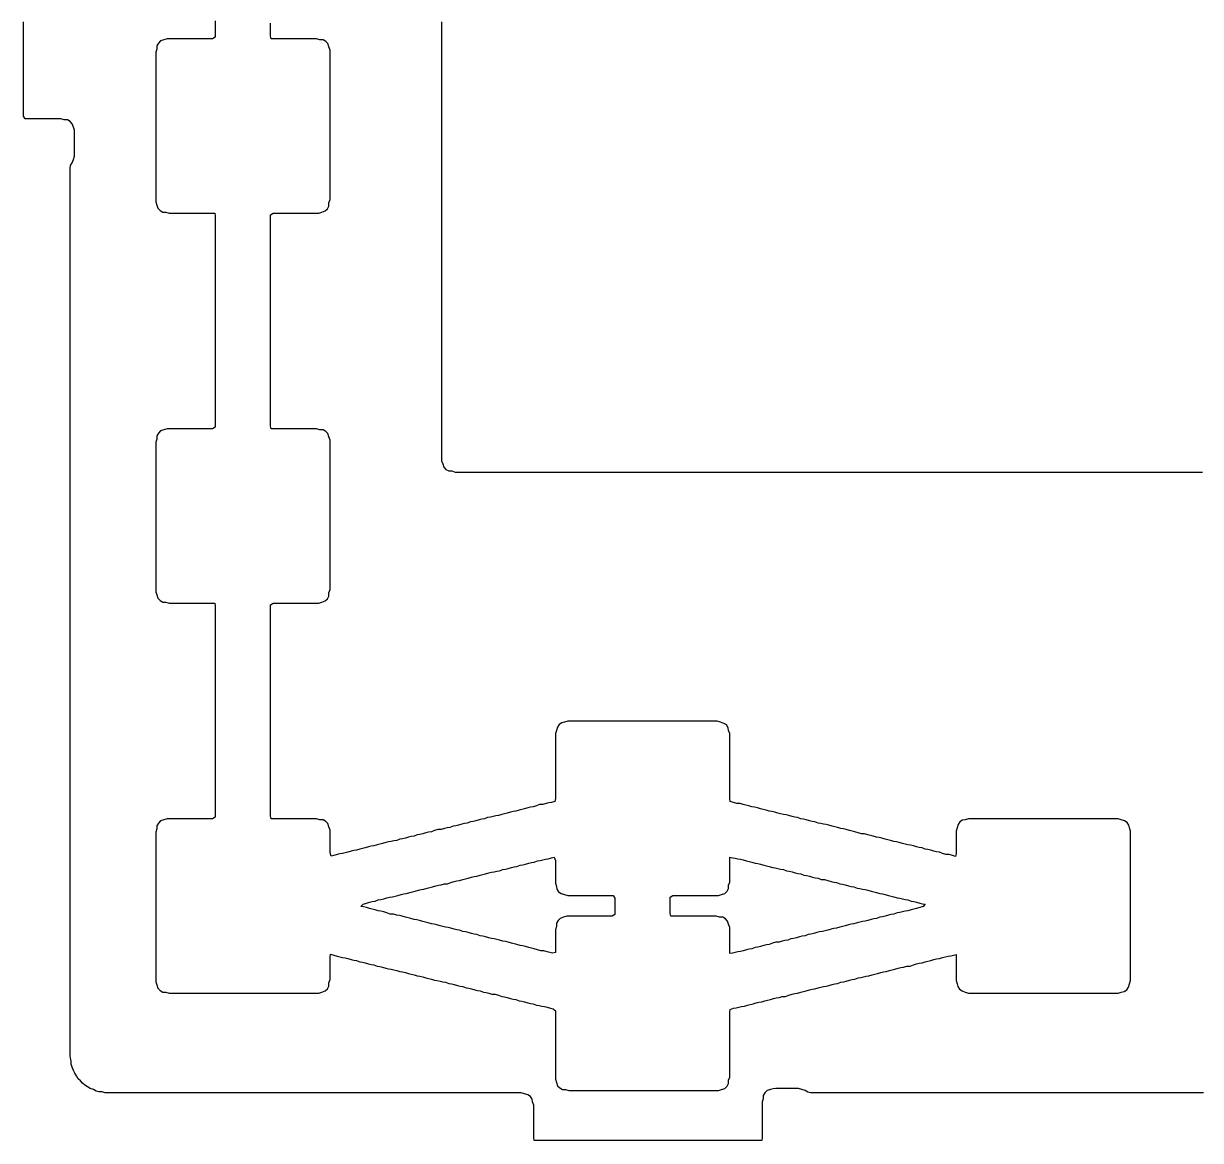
# Model space of a CAD drawing. Header units: metres. Extents: x 1 to 276, y -106 to -1.
# Drawn here: x 1.1 to 55.5, y -106.4 to -54.8 of the extents above; entities that cross this region are included whole.
import ezdxf

# ---------------------------------------------------------------- set-up
doc = ezdxf.new("R2010")
doc.units = ezdxf.units.M

msp = doc.modelspace()

# ---------------------------------------------------------------- linework, layer by layer
at = {"layer": 'PORON'}
for points in [[(55.6, -104.175), (55.45, -104.175), (55.3, -104.175), (55.15, -104.175), (55, -104.175), (54.85, -104.175), (54.7, -104.175), (54.55, -104.175), (54.4, -104.175), (54.25, -104.175), (54.1, -104.175), (53.95, -104.175), (53.8, -104.175), (53.65, -104.175), (53.5, -104.175), (53.35, -104.175), (53.2, -104.175), (53.05, -104.175), (52.9, -104.175), (52.75, -104.175), (52.6, -104.175), (52.45, -104.175), (52.3, -104.175), (52.15, -104.175), (52, -104.175), (51.85, -104.175), (51.7, -104.175), (51.55, -104.175), (51.4, -104.175), (51.25, -104.175), (51.1, -104.175), (50.95, -104.175), (50.8, -104.175), (50.65, -104.175), (50.5, -104.175), (50.35, -104.175), (50.2, -104.175), (50.05, -104.175), (49.9, -104.175), (49.75, -104.175), (49.6, -104.175), (49.45, -104.175), (49.3, -104.175), (49.15, -104.175), (49, -104.175), (48.85, -104.175), (48.7, -104.175), (48.55, -104.175), (48.4, -104.175), (48.25, -104.175), (48.1, -104.175), (47.95, -104.175), (47.8, -104.175), (47.65, -104.175), (47.5, -104.175), (47.35, -104.175), (47.2, -104.175), (47.05, -104.175), (46.9, -104.175), (46.75, -104.175), (46.6, -104.175), (46.45, -104.175), (46.3, -104.175), (46.15, -104.175), (46, -104.175), (45.85, -104.175), (45.7, -104.175), (45.55, -104.175), (45.4, -104.175), (45.25, -104.175), (45.1, -104.175), (44.95, -104.175), (44.8, -104.175), (44.65, -104.175), (44.5, -104.175), (44.35, -104.175), (44.2, -104.175), (44.05, -104.175), (43.9, -104.175), (43.75, -104.175), (43.6, -104.175), (43.45, -104.175), (43.3, -104.175), (43.15, -104.175), (43, -104.175), (42.85, -104.175), (42.7, -104.175), (42.55, -104.175), (42.4, -104.175), (42.25, -104.175), (42.1, -104.175), (41.95, -104.175), (41.8, -104.175), (41.65, -104.175), (41.5, -104.175), (41.35, -104.175), (41.2, -104.175), (41.05, -104.175), (40.9, -104.175), (40.75, -104.175), (40.6, -104.175), (40.45, -104.175), (40.3, -104.175), (40.15, -104.175), (40, -104.175), (39.85, -104.175), (39.7, -104.175), (39.55, -104.175), (39.4, -104.175), (39.25, -104.175), (39.1, -104.175), (38.95, -104.175), (38.8, -104.175), (38.65, -104.175), (38.5, -104.175), (38.35, -104.175), (38.2, -104.175), (38.05, -104.175), (37.9, -104.175), (37.75, -104.175), (37.6, -104.175), (37.45, -104.175), (37.325, -104.15), (37.2, -104.075), (37.05, -104.025), (36.9, -103.975), (36.75, -103.975), (36.6, -103.975), (36.45, -103.975), (36.3, -103.975), (36.15, -103.975), (36, -103.975), (35.85, -103.975), (35.725, -104), (35.6, -104.025), (35.45, -104.075), (35.35, -104.175), (35.275, -104.3), (35.275, -104.45), (35.225, -104.6), (35.225, -104.75), (35.225, -104.9), (35.225, -105.05), (35.225, -105.2), (35.225, -105.35), (35.225, -105.5), (35.225, -105.65), (35.225, -105.8), (35.225, -105.95), (35.225, -106.1), (35.225, -106.25), (35.2, -106.375), (35.05, -106.375), (34.9, -106.375), (34.75, -106.375), (34.6, -106.375), (34.45, -106.375), (34.3, -106.375), (34.15, -106.375), (34, -106.375), (33.85, -106.375), (33.7, -106.375), (33.55, -106.375), (33.4, -106.375), (33.25, -106.375), (33.1, -106.375), (32.95, -106.375), (32.8, -106.375), (32.65, -106.375), (32.5, -106.375), (32.35, -106.375), (32.2, -106.375), (32.05, -106.375), (31.9, -106.375), (31.75, -106.375), (31.6, -106.375), (31.45, -106.375), (31.3, -106.375), (31.15, -106.375), (31, -106.375), (30.85, -106.375), (30.7, -106.375), (30.55, -106.375), (30.4, -106.375), (30.25, -106.375), (30.1, -106.375), (29.95, -106.375), (29.8, -106.375), (29.65, -106.375), (29.5, -106.375), (29.35, -106.375), (29.2, -106.375), (29.05, -106.375), (28.9, -106.375), (28.75, -106.375), (28.6, -106.375), (28.45, -106.375), (28.3, -106.375), (28.15, -106.375), (28, -106.375), (27.85, -106.375), (27.7, -106.375), (27.55, -106.375), (27.4, -106.375), (27.25, -106.375), (27.1, -106.375), (26.95, -106.375), (26.8, -106.375), (26.65, -106.375), (26.5, -106.375), (26.35, -106.375), (26.2, -106.375), (26.05, -106.375), (25.9, -106.375), (25.75, -106.375), (25.6, -106.375), (25.45, -106.375), (25.3, -106.375), (25.15, -106.375), (25, -106.375), (24.85, -106.375), (24.7, -106.375), (24.675, -106.25), (24.675, -106.1), (24.675, -105.95), (24.675, -105.8), (24.675, -105.65), (24.675, -105.5), (24.675, -105.35), (24.675, -105.2), (24.675, -105.05), (24.675, -104.9), (24.675, -104.75), (24.625, -104.6), (24.6, -104.475), (24.525, -104.35), (24.4, -104.275), (24.25, -104.225), (24.1, -104.175), (23.95, -104.175), (23.8, -104.175), (23.65, -104.175), (23.5, -104.175), (23.35, -104.175), (23.2, -104.175), (23.05, -104.175), (22.9, -104.175), (22.75, -104.175), (22.6, -104.175), (22.45, -104.175), (22.3, -104.175), (22.15, -104.175), (22, -104.175), (21.85, -104.175), (21.7, -104.175), (21.55, -104.175), (21.4, -104.175), (21.25, -104.175), (21.1, -104.175), (20.95, -104.175), (20.8, -104.175), (20.65, -104.175), (20.5, -104.175), (20.35, -104.175), (20.2, -104.175), (20.05, -104.175), (19.9, -104.175), (19.75, -104.175), (19.6, -104.175), (19.45, -104.175), (19.3, -104.175), (19.15, -104.175), (19, -104.175), (18.85, -104.175), (18.7, -104.175), (18.55, -104.175), (18.4, -104.175), (18.25, -104.175), (18.1, -104.175), (17.95, -104.175), (17.8, -104.175), (17.65, -104.175), (17.5, -104.175), (17.35, -104.175), (17.2, -104.175), (17.05, -104.175), (16.9, -104.175), (16.75, -104.175), (16.6, -104.175), (16.45, -104.175), (16.3, -104.175), (16.15, -104.175), (16, -104.175), (15.85, -104.175), (15.7, -104.175), (15.55, -104.175), (15.4, -104.175), (15.25, -104.175), (15.1, -104.175), (14.95, -104.175), (14.8, -104.175), (14.65, -104.175), (14.5, -104.175), (14.35, -104.175), (14.2, -104.175), (14.05, -104.175), (13.9, -104.175), (13.75, -104.175), (13.6, -104.175), (13.45, -104.175), (13.3, -104.175), (13.15, -104.175), (13, -104.175), (12.85, -104.175), (12.7, -104.175), (12.55, -104.175), (12.4, -104.175), (12.25, -104.175), (12.1, -104.175), (11.95, -104.175), (11.8, -104.175), (11.65, -104.175), (11.5, -104.175), (11.35, -104.175), (11.2, -104.175), (11.05, -104.175), (10.9, -104.175), (10.75, -104.175), (10.6, -104.175), (10.45, -104.175), (10.3, -104.175), (10.15, -104.175), (10, -104.175), (9.85, -104.175), (9.7, -104.175), (9.55, -104.175), (9.4, -104.175), (9.25, -104.175), (9.1, -104.175), (8.95, -104.175), (8.8, -104.175), (8.65, -104.175), (8.5, -104.175), (8.35, -104.175), (8.2, -104.175), (8.05, -104.175), (7.9, -104.175), (7.75, -104.175), (7.6, -104.175), (7.45, -104.175), (7.3, -104.175), (7.15, -104.175), (7, -104.175), (6.85, -104.175), (6.7, -104.175), (6.55, -104.175), (6.4, -104.175), (6.25, -104.175), (6.1, -104.175), (5.95, -104.175), (5.8, -104.175), (5.65, -104.175), (5.5, -104.175), (5.35, -104.175), (5.2, -104.175), (5.05, -104.175), (4.9, -104.175), (4.75, -104.125), (4.6, -104.125), (4.475, -104.1), (4.35, -104.025), (4.2, -103.975), (4.075, -103.9), (3.95, -103.825), (3.85, -103.725), (3.75, -103.625), (3.65, -103.525), (3.575, -103.4), (3.5, -103.275), (3.425, -103.15), (3.375, -103), (3.325, -102.85), (3.325, -102.7), (3.3, -102.575), (3.275, -102.45), (3.275, -102.3), (3.275, -102.15), (3.275, -102), (3.275, -101.85), (3.275, -101.7), (3.275, -101.55), (3.275, -101.4), (3.275, -101.25), (3.275, -101.1), (3.275, -100.95), (3.275, -100.8), (3.275, -100.65), (3.275, -100.5), (3.275, -100.35), (3.275, -100.2), (3.275, -100.05), (3.275, -99.9), (3.275, -99.75), (3.275, -99.6), (3.275, -99.45), (3.275, -99.3), (3.275, -99.15), (3.275, -99), (3.275, -98.85), (3.275, -98.7), (3.275, -98.55), (3.275, -98.4), (3.275, -98.25), (3.275, -98.1), (3.275, -97.95), (3.275, -97.8), (3.275, -97.65), (3.275, -97.5), (3.275, -97.35), (3.275, -97.2), (3.275, -97.05), (3.275, -96.9), (3.275, -96.75), (3.275, -96.6), (3.275, -96.45), (3.275, -96.3), (3.275, -96.15), (3.275, -96), (3.275, -95.85), (3.275, -95.7), (3.275, -95.55), (3.275, -95.4), (3.275, -95.25), (3.275, -95.1), (3.275, -94.95), (3.275, -94.8), (3.275, -94.65), (3.275, -94.5), (3.275, -94.35), (3.275, -94.2), (3.275, -94.05), (3.275, -93.9), (3.275, -93.75), (3.275, -93.6), (3.275, -93.45), (3.275, -93.3), (3.275, -93.15), (3.275, -93), (3.275, -92.85), (3.275, -92.7), (3.275, -92.55), (3.275, -92.4), (3.275, -92.25), (3.275, -92.1), (3.275, -91.95), (3.275, -91.8), (3.275, -91.65), (3.275, -91.5), (3.275, -91.35), (3.275, -91.2), (3.275, -91.05), (3.275, -90.9), (3.275, -90.75), (3.275, -90.6), (3.275, -90.45), (3.275, -90.3), (3.275, -90.15), (3.275, -90), (3.275, -89.85), (3.275, -89.7), (3.275, -89.55), (3.275, -89.4), (3.275, -89.25), (3.275, -89.1), (3.275, -88.95), (3.275, -88.8), (3.275, -88.65), (3.275, -88.5), (3.275, -88.35), (3.275, -88.2), (3.275, -88.05), (3.275, -87.9), (3.275, -87.75), (3.275, -87.6), (3.275, -87.45), (3.275, -87.3), (3.275, -87.15), (3.275, -87), (3.275, -86.85), (3.275, -86.7), (3.275, -86.55), (3.275, -86.4), (3.275, -86.25), (3.275, -86.1), (3.275, -85.95), (3.275, -85.8), (3.275, -85.65), (3.275, -85.5), (3.275, -85.35), (3.275, -85.2), (3.275, -85.05), (3.275, -84.9), (3.275, -84.75), (3.275, -84.6), (3.275, -84.45), (3.275, -84.3), (3.275, -84.15), (3.275, -84), (3.275, -83.85), (3.275, -83.7), (3.275, -83.55), (3.275, -83.4), (3.275, -83.25), (3.275, -83.1), (3.275, -82.95), (3.275, -82.8), (3.275, -82.65), (3.275, -82.5), (3.275, -82.35), (3.275, -82.2), (3.275, -82.05), (3.275, -81.9), (3.275, -81.75), (3.275, -81.6), (3.275, -81.45), (3.275, -81.3), (3.275, -81.15), (3.275, -81), (3.275, -80.85), (3.275, -80.7), (3.275, -80.55), (3.275, -80.4), (3.275, -80.25), (3.275, -80.1), (3.275, -79.95), (3.275, -79.8), (3.275, -79.65), (3.275, -79.5), (3.275, -79.35), (3.275, -79.2), (3.275, -79.05), (3.275, -78.9), (3.275, -78.75), (3.275, -78.6), (3.275, -78.45), (3.275, -78.3), (3.275, -78.15), (3.275, -78), (3.275, -77.85), (3.275, -77.7), (3.275, -77.55), (3.275, -77.4), (3.275, -77.25), (3.275, -77.1), (3.275, -76.95), (3.275, -76.8), (3.275, -76.65), (3.275, -76.5), (3.275, -76.35), (3.275, -76.2), (3.275, -76.05), (3.275, -75.9), (3.275, -75.75), (3.275, -75.6), (3.275, -75.45), (3.275, -75.3), (3.275, -75.15), (3.275, -75), (3.275, -74.85), (3.275, -74.7), (3.275, -74.55), (3.275, -74.4), (3.275, -74.25), (3.275, -74.1), (3.275, -73.95), (3.275, -73.8), (3.275, -73.65), (3.275, -73.5), (3.275, -73.35), (3.275, -73.2), (3.275, -73.05), (3.275, -72.9), (3.275, -72.75), (3.275, -72.6), (3.275, -72.45), (3.275, -72.3), (3.275, -72.15), (3.275, -72), (3.275, -71.85), (3.275, -71.7), (3.275, -71.55), (3.275, -71.4), (3.275, -71.25), (3.275, -71.1), (3.275, -70.95), (3.275, -70.8), (3.275, -70.65), (3.275, -70.5), (3.275, -70.35), (3.275, -70.2), (3.275, -70.05), (3.275, -69.9), (3.275, -69.75), (3.275, -69.6), (3.275, -69.45), (3.275, -69.3), (3.275, -69.15), (3.275, -69), (3.275, -68.85), (3.275, -68.7), (3.275, -68.55), (3.275, -68.4), (3.275, -68.25), (3.275, -68.1), (3.275, -67.95), (3.275, -67.8), (3.275, -67.65), (3.275, -67.5), (3.275, -67.35), (3.275, -67.2), (3.275, -67.05), (3.275, -66.9), (3.275, -66.75), (3.275, -66.6), (3.275, -66.45), (3.275, -66.3), (3.275, -66.15), (3.275, -66), (3.275, -65.85), (3.275, -65.7), (3.275, -65.55), (3.275, -65.4), (3.275, -65.25), (3.275, -65.1), (3.275, -64.95), (3.275, -64.8), (3.275, -64.65), (3.275, -64.5), (3.275, -64.35), (3.275, -64.2), (3.275, -64.05), (3.275, -63.9), (3.275, -63.75), (3.275, -63.6), (3.275, -63.45), (3.275, -63.3), (3.275, -63.15), (3.275, -63), (3.275, -62.85), (3.275, -62.7), (3.275, -62.55), (3.275, -62.4), (3.275, -62.25), (3.275, -62.1), (3.275, -61.95), (3.275, -61.8), (3.275, -61.65), (3.275, -61.5), (3.3, -61.375), (3.375, -61.25), (3.425, -61.1), (3.475, -60.95), (3.475, -60.8), (3.475, -60.65), (3.475, -60.5), (3.475, -60.35), (3.475, -60.2), (3.475, -60.05), (3.475, -59.9), (3.475, -59.75), (3.425, -59.6), (3.375, -59.45), (3.275, -59.35), (3.15, -59.275), (3, -59.275), (2.85, -59.225), (2.7, -59.225), (2.55, -59.225), (2.4, -59.225), (2.25, -59.225), (2.1, -59.225), (1.95, -59.225), (1.8, -59.225), (1.65, -59.225), (1.5, -59.225), (1.35, -59.225), (1.2, -59.225), (1.125, -59.1), (1.125, -58.95), (1.125, -58.8), (1.125, -58.65), (1.125, -58.5), (1.125, -58.35), (1.125, -58.2), (1.125, -58.05), (1.125, -57.9), (1.125, -57.75), (1.125, -57.6), (1.125, -57.45), (1.125, -57.3), (1.125, -57.15), (1.125, -57), (1.125, -56.85), (1.125, -56.7), (1.125, -56.55), (1.125, -56.4), (1.125, -56.25), (1.125, -56.1), (1.125, -55.95), (1.125, -55.8), (1.125, -55.65), (1.125, -55.5), (1.125, -55.35), (1.125, -55.2), (1.125, -55.05), (1.125, -54.9), (1.125, -54.75)], [(9.975, -54.7), (9.975, -54.85), (9.975, -55), (9.975, -55.15), (9.975, -55.3), (9.975, -55.45), (9.85, -55.525), (9.7, -55.525), (9.55, -55.525), (9.4, -55.525), (9.25, -55.525), (9.1, -55.525), (8.95, -55.525), (8.8, -55.525), (8.65, -55.525), (8.5, -55.525), (8.35, -55.525), (8.2, -55.525), (8.05, -55.525), (7.9, -55.525), (7.75, -55.525), (7.6, -55.575), (7.45, -55.625), (7.35, -55.725), (7.275, -55.85), (7.275, -56), (7.225, -56.15), (7.225, -56.3), (7.225, -56.45), (7.225, -56.6), (7.225, -56.75), (7.225, -56.9), (7.225, -57.05), (7.225, -57.2), (7.225, -57.35), (7.225, -57.5), (7.225, -57.65), (7.225, -57.8), (7.225, -57.95), (7.225, -58.1), (7.225, -58.25), (7.225, -58.4), (7.225, -58.55), (7.225, -58.7), (7.225, -58.85), (7.225, -59), (7.225, -59.15), (7.225, -59.3), (7.225, -59.45), (7.225, -59.6), (7.225, -59.75), (7.225, -59.9), (7.225, -60.05), (7.225, -60.2), (7.225, -60.35), (7.225, -60.5), (7.225, -60.65), (7.225, -60.8), (7.225, -60.95), (7.225, -61.1), (7.225, -61.25), (7.225, -61.4), (7.225, -61.55), (7.225, -61.7), (7.225, -61.85), (7.225, -62), (7.225, -62.15), (7.225, -62.3), (7.225, -62.45), (7.225, -62.6), (7.225, -62.75), (7.225, -62.9), (7.225, -63.05), (7.275, -63.2), (7.325, -63.35), (7.425, -63.45), (7.55, -63.525), (7.7, -63.525), (7.85, -63.575), (8, -63.575), (8.15, -63.575), (8.3, -63.575), (8.45, -63.575), (8.6, -63.575), (8.75, -63.575), (8.9, -63.575), (9.05, -63.575), (9.2, -63.575), (9.35, -63.575), (9.5, -63.575), (9.65, -63.575), (9.8, -63.575), (9.95, -63.575), (9.975, -63.7), (9.975, -63.85), (9.975, -64), (9.975, -64.15), (9.975, -64.3), (9.975, -64.45), (9.975, -64.6), (9.975, -64.75), (9.975, -64.9), (9.975, -65.05), (9.975, -65.2), (9.975, -65.35), (9.975, -65.5), (9.975, -65.65), (9.975, -65.8), (9.975, -65.95), (9.975, -66.1), (9.975, -66.25), (9.975, -66.4), (9.975, -66.55), (9.975, -66.7), (9.975, -66.85), (9.975, -67), (9.975, -67.15), (9.975, -67.3), (9.975, -67.45), (9.975, -67.6), (9.975, -67.75), (9.975, -67.9), (9.975, -68.05), (9.975, -68.2), (9.975, -68.35), (9.975, -68.5), (9.975, -68.65), (9.975, -68.8), (9.975, -68.95), (9.975, -69.1), (9.975, -69.25), (9.975, -69.4), (9.975, -69.55), (9.975, -69.7), (9.975, -69.85), (9.975, -70), (9.975, -70.15), (9.975, -70.3), (9.975, -70.45), (9.975, -70.6), (9.975, -70.75), (9.975, -70.9), (9.975, -71.05), (9.975, -71.2), (9.975, -71.35), (9.975, -71.5), (9.975, -71.65), (9.975, -71.8), (9.975, -71.95), (9.975, -72.1), (9.975, -72.25), (9.975, -72.4), (9.975, -72.55), (9.975, -72.7), (9.975, -72.85), (9.975, -73), (9.975, -73.15), (9.975, -73.3), (9.975, -73.45), (9.85, -73.525), (9.7, -73.525), (9.55, -73.525), (9.4, -73.525), (9.25, -73.525), (9.1, -73.525), (8.95, -73.525), (8.8, -73.525), (8.65, -73.525), (8.5, -73.525), (8.35, -73.525), (8.2, -73.525), (8.05, -73.525), (7.9, -73.525), (7.75, -73.525), (7.6, -73.575), (7.45, -73.625), (7.35, -73.725), (7.275, -73.85), (7.275, -74), (7.225, -74.15), (7.225, -74.3), (7.225, -74.45), (7.225, -74.6), (7.225, -74.75), (7.225, -74.9), (7.225, -75.05), (7.225, -75.2), (7.225, -75.35), (7.225, -75.5), (7.225, -75.65), (7.225, -75.8), (7.225, -75.95), (7.225, -76.1), (7.225, -76.25), (7.225, -76.4), (7.225, -76.55), (7.225, -76.7), (7.225, -76.85), (7.225, -77), (7.225, -77.15), (7.225, -77.3), (7.225, -77.45), (7.225, -77.6), (7.225, -77.75), (7.225, -77.9), (7.225, -78.05), (7.225, -78.2), (7.225, -78.35), (7.225, -78.5), (7.225, -78.65), (7.225, -78.8), (7.225, -78.95), (7.225, -79.1), (7.225, -79.25), (7.225, -79.4), (7.225, -79.55), (7.225, -79.7), (7.225, -79.85), (7.225, -80), (7.225, -80.15), (7.225, -80.3), (7.225, -80.45), (7.225, -80.6), (7.225, -80.75), (7.225, -80.9), (7.225, -81.05), (7.275, -81.2), (7.325, -81.35), (7.425, -81.45), (7.55, -81.525), (7.7, -81.525), (7.85, -81.575), (8, -81.575), (8.15, -81.575), (8.3, -81.575), (8.45, -81.575), (8.6, -81.575), (8.75, -81.575), (8.9, -81.575), (9.05, -81.575), (9.2, -81.575), (9.35, -81.575), (9.5, -81.575), (9.65, -81.575), (9.8, -81.575), (9.95, -81.575), (9.975, -81.7), (9.975, -81.85), (9.975, -82), (9.975, -82.15), (9.975, -82.3), (9.975, -82.45), (9.975, -82.6), (9.975, -82.75), (9.975, -82.9), (9.975, -83.05), (9.975, -83.2), (9.975, -83.35), (9.975, -83.5), (9.975, -83.65), (9.975, -83.8), (9.975, -83.95), (9.975, -84.1), (9.975, -84.25), (9.975, -84.4), (9.975, -84.55), (9.975, -84.7), (9.975, -84.85), (9.975, -85), (9.975, -85.15), (9.975, -85.3), (9.975, -85.45), (9.975, -85.6), (9.975, -85.75), (9.975, -85.9), (9.975, -86.05), (9.975, -86.2), (9.975, -86.35), (9.975, -86.5), (9.975, -86.65), (9.975, -86.8), (9.975, -86.95), (9.975, -87.1), (9.975, -87.25), (9.975, -87.4), (9.975, -87.55), (9.975, -87.7), (9.975, -87.85), (9.975, -88), (9.975, -88.15), (9.975, -88.3), (9.975, -88.45), (9.975, -88.6), (9.975, -88.75), (9.975, -88.9), (9.975, -89.05), (9.975, -89.2), (9.975, -89.35), (9.975, -89.5), (9.975, -89.65), (9.975, -89.8), (9.975, -89.95), (9.975, -90.1), (9.975, -90.25), (9.975, -90.4), (9.975, -90.55), (9.975, -90.7), (9.975, -90.85), (9.975, -91), (9.975, -91.15), (9.975, -91.3), (9.975, -91.45), (9.85, -91.525), (9.7, -91.525), (9.55, -91.525), (9.4, -91.525), (9.25, -91.525), (9.1, -91.525), (8.95, -91.525), (8.8, -91.525), (8.65, -91.525), (8.5, -91.525), (8.35, -91.525), (8.2, -91.525), (8.05, -91.525), (7.9, -91.525), (7.75, -91.525), (7.6, -91.575), (7.45, -91.625), (7.35, -91.725), (7.275, -91.85), (7.275, -92), (7.225, -92.15), (7.225, -92.3), (7.225, -92.45), (7.225, -92.6), (7.225, -92.75), (7.225, -92.9), (7.225, -93.05), (7.225, -93.2), (7.225, -93.35), (7.225, -93.5), (7.225, -93.65), (7.225, -93.8), (7.225, -93.95), (7.225, -94.1), (7.225, -94.25), (7.225, -94.4), (7.225, -94.55), (7.225, -94.7), (7.225, -94.85), (7.225, -95), (7.225, -95.15), (7.225, -95.3), (7.225, -95.45), (7.225, -95.6), (7.225, -95.75), (7.225, -95.9), (7.225, -96.05), (7.225, -96.2), (7.225, -96.35), (7.225, -96.5), (7.225, -96.65), (7.225, -96.8), (7.225, -96.95), (7.225, -97.1), (7.225, -97.25), (7.225, -97.4), (7.225, -97.55), (7.225, -97.7), (7.225, -97.85), (7.225, -98), (7.225, -98.15), (7.225, -98.3), (7.225, -98.45), (7.225, -98.6), (7.225, -98.75), (7.225, -98.9), (7.225, -99.05), (7.275, -99.2), (7.325, -99.35), (7.425, -99.45), (7.55, -99.525), (7.7, -99.525), (7.85, -99.575), (8, -99.575), (8.15, -99.575), (8.3, -99.575), (8.45, -99.575), (8.6, -99.575), (8.75, -99.575), (8.9, -99.575), (9.05, -99.575), (9.2, -99.575), (9.35, -99.575), (9.5, -99.575), (9.65, -99.575), (9.8, -99.575), (9.95, -99.575), (10.1, -99.575), (10.25, -99.575), (10.4, -99.575), (10.55, -99.575), (10.7, -99.575), (10.85, -99.575), (11, -99.575), (11.15, -99.575), (11.3, -99.575), (11.45, -99.575), (11.6, -99.575), (11.75, -99.575), (11.9, -99.575), (12.05, -99.575), (12.2, -99.575), (12.35, -99.575), (12.5, -99.575), (12.65, -99.575), (12.8, -99.575), (12.95, -99.575), (13.1, -99.575), (13.25, -99.575), (13.4, -99.575), (13.55, -99.575), (13.7, -99.575), (13.85, -99.575), (14, -99.575), (14.15, -99.575), (14.3, -99.575), (14.45, -99.575), (14.6, -99.575), (14.75, -99.575), (14.9, -99.525), (15.05, -99.475), (15.15, -99.375), (15.225, -99.25), (15.225, -99.1), (15.275, -98.95), (15.275, -98.8), (15.275, -98.65), (15.275, -98.5), (15.275, -98.35), (15.275, -98.2), (15.275, -98.05), (15.275, -97.9), (15.3, -97.775), (15.45, -97.825), (15.6, -97.875), (15.725, -97.9), (15.85, -97.925), (15.975, -97.95), (16.1, -97.975), (16.25, -98.025), (16.375, -98.05), (16.5, -98.075), (16.65, -98.125), (16.775, -98.15), (16.9, -98.175), (17.05, -98.225), (17.175, -98.25), (17.3, -98.275), (17.45, -98.325), (17.575, -98.35), (17.7, -98.375), (17.85, -98.425), (17.975, -98.45), (18.1, -98.475), (18.225, -98.5), (18.35, -98.525), (18.5, -98.575), (18.625, -98.6), (18.75, -98.625), (18.9, -98.675), (19.025, -98.7), (19.15, -98.725), (19.3, -98.775), (19.425, -98.8), (19.55, -98.825), (19.7, -98.875), (19.825, -98.9), (19.95, -98.925), (20.1, -98.975), (20.225, -99), (20.35, -99.025), (20.475, -99.05), (20.6, -99.075), (20.75, -99.125), (20.875, -99.15), (21, -99.175), (21.15, -99.225), (21.275, -99.25), (21.4, -99.275), (21.55, -99.325), (21.675, -99.35), (21.8, -99.375), (21.95, -99.425), (22.075, -99.45), (22.2, -99.475), (22.35, -99.525), (22.475, -99.55), (22.6, -99.575), (22.75, -99.625), (22.9, -99.625), (23.05, -99.675), (23.2, -99.725), (23.325, -99.75), (23.45, -99.775), (23.6, -99.825), (23.725, -99.85), (23.85, -99.875), (24, -99.925), (24.125, -99.95), (24.25, -99.975), (24.4, -100.025), (24.525, -100.05), (24.65, -100.075), (24.8, -100.125), (24.925, -100.15), (25.05, -100.175), (25.175, -100.2), (25.3, -100.225), (25.45, -100.275), (25.575, -100.3), (25.675, -100.4), (25.675, -100.55), (25.675, -100.7), (25.675, -100.85), (25.675, -101), (25.675, -101.15), (25.675, -101.3), (25.675, -101.45), (25.675, -101.6), (25.675, -101.75), (25.675, -101.9), (25.675, -102.05), (25.675, -102.2), (25.675, -102.35), (25.675, -102.5), (25.675, -102.65), (25.675, -102.8), (25.675, -102.95), (25.675, -103.1), (25.675, -103.25), (25.675, -103.4), (25.675, -103.55), (25.725, -103.7), (25.775, -103.85), (25.875, -103.95), (26, -104.025), (26.15, -104.025), (26.3, -104.075), (26.45, -104.075), (26.6, -104.075), (26.75, -104.075), (26.9, -104.075), (27.05, -104.075), (27.2, -104.075), (27.35, -104.075), (27.5, -104.075), (27.65, -104.075), (27.8, -104.075), (27.95, -104.075), (28.1, -104.075), (28.25, -104.075), (28.4, -104.075), (28.55, -104.075), (28.7, -104.075), (28.85, -104.075), (29, -104.075), (29.15, -104.075), (29.3, -104.075), (29.45, -104.075), (29.6, -104.075), (29.75, -104.075), (29.9, -104.075), (30.05, -104.075), (30.2, -104.075), (30.35, -104.075), (30.5, -104.075), (30.65, -104.075), (30.8, -104.075), (30.95, -104.075), (31.1, -104.075), (31.25, -104.075), (31.4, -104.075), (31.55, -104.075), (31.7, -104.075), (31.85, -104.075), (32, -104.075), (32.15, -104.075), (32.3, -104.075), (32.45, -104.075), (32.6, -104.075), (32.75, -104.075), (32.9, -104.075), (33.05, -104.075), (33.2, -104.075), (33.35, -104.025), (33.5, -103.975), (33.6, -103.875), (33.675, -103.75), (33.675, -103.6), (33.725, -103.45), (33.725, -103.3), (33.725, -103.15), (33.725, -103), (33.725, -102.85), (33.725, -102.7), (33.725, -102.55), (33.725, -102.4), (33.725, -102.25), (33.725, -102.1), (33.725, -101.95), (33.725, -101.8), (33.725, -101.65), (33.725, -101.5), (33.725, -101.35), (33.725, -101.2), (33.725, -101.05), (33.725, -100.9), (33.725, -100.75), (33.725, -100.6), (33.725, -100.45), (33.75, -100.325), (33.9, -100.275), (34.025, -100.25), (34.15, -100.225), (34.275, -100.2), (34.4, -100.175), (34.55, -100.125), (34.675, -100.1), (34.8, -100.075), (34.95, -100.025), (35.075, -100), (35.2, -99.975), (35.35, -99.925), (35.475, -99.9), (35.6, -99.875), (35.75, -99.825), (35.875, -99.8), (36, -99.775), (36.15, -99.725), (36.3, -99.725), (36.45, -99.675), (36.6, -99.625), (36.725, -99.6), (36.85, -99.575), (37, -99.525), (37.125, -99.5), (37.25, -99.475), (37.4, -99.425), (37.525, -99.4), (37.65, -99.375), (37.8, -99.325), (37.925, -99.3), (38.05, -99.275), (38.175, -99.25), (38.3, -99.225), (38.45, -99.175), (38.575, -99.15), (38.7, -99.125), (38.85, -99.075), (38.975, -99.05), (39.1, -99.025), (39.25, -98.975), (39.375, -98.95), (39.5, -98.925), (39.65, -98.875), (39.775, -98.85), (39.9, -98.825), (40.025, -98.8), (40.15, -98.775), (40.3, -98.725), (40.425, -98.7), (40.55, -98.675), (40.7, -98.625), (40.825, -98.6), (40.95, -98.575), (41.1, -98.525), (41.225, -98.5), (41.35, -98.475), (41.5, -98.425), (41.625, -98.4), (41.75, -98.375), (41.9, -98.325), (42.05, -98.325), (42.2, -98.275), (42.35, -98.225), (42.475, -98.2), (42.6, -98.175), (42.75, -98.125), (42.875, -98.1), (43, -98.075), (43.15, -98.025), (43.275, -98), (43.4, -97.975), (43.55, -97.925), (43.675, -97.9), (43.8, -97.875), (43.925, -97.85), (44.05, -97.825), (44.175, -97.8), (44.175, -97.95), (44.175, -98.1), (44.175, -98.25), (44.175, -98.4), (44.175, -98.55), (44.175, -98.7), (44.175, -98.85), (44.175, -99), (44.225, -99.15), (44.25, -99.275), (44.325, -99.4), (44.45, -99.475), (44.6, -99.525), (44.75, -99.575), (44.9, -99.575), (45.05, -99.575), (45.2, -99.575), (45.35, -99.575), (45.5, -99.575), (45.65, -99.575), (45.8, -99.575), (45.95, -99.575), (46.1, -99.575), (46.25, -99.575), (46.4, -99.575), (46.55, -99.575), (46.7, -99.575), (46.85, -99.575), (47, -99.575), (47.15, -99.575), (47.3, -99.575), (47.45, -99.575), (47.6, -99.575), (47.75, -99.575), (47.9, -99.575), (48.05, -99.575), (48.2, -99.575), (48.35, -99.575), (48.5, -99.575), (48.65, -99.575), (48.8, -99.575), (48.95, -99.575), (49.1, -99.575), (49.25, -99.575), (49.4, -99.575), (49.55, -99.575), (49.7, -99.575), (49.85, -99.575), (50, -99.575), (50.15, -99.575), (50.3, -99.575), (50.45, -99.575), (50.6, -99.575), (50.75, -99.575), (50.9, -99.575), (51.05, -99.575), (51.2, -99.575), (51.35, -99.575), (51.5, -99.575), (51.65, -99.575), (51.8, -99.525), (51.925, -99.5), (52.05, -99.425), (52.125, -99.3), (52.175, -99.15), (52.225, -99), (52.225, -98.85), (52.225, -98.7), (52.225, -98.55), (52.225, -98.4), (52.225, -98.25), (52.225, -98.1), (52.225, -97.95), (52.225, -97.8), (52.225, -97.65), (52.225, -97.5), (52.225, -97.35), (52.225, -97.2), (52.225, -97.05), (52.225, -96.9), (52.225, -96.75), (52.225, -96.6), (52.225, -96.45), (52.225, -96.3), (52.225, -96.15), (52.225, -96), (52.225, -95.85), (52.225, -95.7), (52.225, -95.55), (52.225, -95.4), (52.225, -95.25), (52.225, -95.1), (52.225, -94.95), (52.225, -94.8), (52.225, -94.65), (52.225, -94.5), (52.225, -94.35), (52.225, -94.2), (52.225, -94.05), (52.225, -93.9), (52.225, -93.75), (52.225, -93.6), (52.225, -93.45), (52.225, -93.3), (52.225, -93.15), (52.225, -93), (52.225, -92.85), (52.225, -92.7), (52.225, -92.55), (52.225, -92.4), (52.225, -92.25), (52.225, -92.1), (52.175, -91.95), (52.15, -91.825), (52.075, -91.7), (51.95, -91.625), (51.8, -91.575), (51.65, -91.525), (51.5, -91.525), (51.35, -91.525), (51.2, -91.525), (51.05, -91.525), (50.9, -91.525), (50.75, -91.525), (50.6, -91.525), (50.45, -91.525), (50.3, -91.525), (50.15, -91.525), (50, -91.525), (49.85, -91.525), (49.7, -91.525), (49.55, -91.525), (49.4, -91.525), (49.25, -91.525), (49.1, -91.525), (48.95, -91.525), (48.8, -91.525), (48.65, -91.525), (48.5, -91.525), (48.35, -91.525), (48.2, -91.525), (48.05, -91.525), (47.9, -91.525), (47.75, -91.525), (47.6, -91.525), (47.45, -91.525), (47.3, -91.525), (47.15, -91.525), (47, -91.525), (46.85, -91.525), (46.7, -91.525), (46.55, -91.525), (46.4, -91.525), (46.25, -91.525), (46.1, -91.525), (45.95, -91.525), (45.8, -91.525), (45.65, -91.525), (45.5, -91.525), (45.35, -91.525), (45.2, -91.525), (45.05, -91.525), (44.9, -91.525), (44.75, -91.525), (44.6, -91.575), (44.475, -91.6), (44.35, -91.675), (44.275, -91.8), (44.225, -91.95), (44.175, -92.1), (44.175, -92.25), (44.175, -92.4), (44.175, -92.55), (44.175, -92.7), (44.175, -92.85), (44.175, -93), (44.175, -93.15), (44.15, -93.275), (44, -93.225), (43.85, -93.175), (43.7, -93.175), (43.55, -93.125), (43.4, -93.075), (43.275, -93.05), (43.15, -93.025), (43, -92.975), (42.875, -92.95), (42.75, -92.925), (42.6, -92.875), (42.475, -92.85), (42.35, -92.825), (42.2, -92.775), (42.075, -92.75), (41.95, -92.725), (41.825, -92.7), (41.7, -92.675), (41.55, -92.625), (41.425, -92.6), (41.3, -92.575), (41.15, -92.525), (41.025, -92.5), (40.9, -92.475), (40.75, -92.425), (40.625, -92.4), (40.5, -92.375), (40.35, -92.325), (40.225, -92.3), (40.1, -92.275), (39.95, -92.225), (39.8, -92.225), (39.65, -92.175), (39.5, -92.125), (39.375, -92.1), (39.25, -92.075), (39.1, -92.025), (38.975, -92), (38.85, -91.975), (38.7, -91.925), (38.575, -91.9), (38.45, -91.875), (38.3, -91.825), (38.175, -91.8), (38.05, -91.775), (37.925, -91.75), (37.8, -91.725), (37.65, -91.675), (37.525, -91.65), (37.4, -91.625), (37.25, -91.575), (37.125, -91.55), (37, -91.525), (36.85, -91.475), (36.725, -91.45), (36.6, -91.425), (36.45, -91.375), (36.325, -91.35), (36.2, -91.325), (36.075, -91.3), (35.95, -91.275), (35.8, -91.225), (35.675, -91.2), (35.55, -91.175), (35.4, -91.125), (35.275, -91.1), (35.15, -91.075), (35, -91.025), (34.875, -91), (34.75, -90.975), (34.6, -90.925), (34.475, -90.9), (34.35, -90.875), (34.2, -90.825), (34.05, -90.825), (33.9, -90.775), (33.75, -90.725), (33.725, -90.6), (33.725, -90.45), (33.725, -90.3), (33.725, -90.15), (33.725, -90), (33.725, -89.85), (33.725, -89.7), (33.725, -89.55), (33.725, -89.4), (33.725, -89.25), (33.725, -89.1), (33.725, -88.95), (33.725, -88.8), (33.725, -88.65), (33.725, -88.5), (33.725, -88.35), (33.725, -88.2), (33.725, -88.05), (33.725, -87.9), (33.725, -87.75), (33.725, -87.6), (33.675, -87.45), (33.65, -87.325), (33.575, -87.2), (33.45, -87.125), (33.3, -87.075), (33.15, -87.025), (33, -87.025), (32.85, -87.025), (32.7, -87.025), (32.55, -87.025), (32.4, -87.025), (32.25, -87.025), (32.1, -87.025), (31.95, -87.025), (31.8, -87.025), (31.65, -87.025), (31.5, -87.025), (31.35, -87.025), (31.2, -87.025), (31.05, -87.025), (30.9, -87.025), (30.75, -87.025), (30.6, -87.025), (30.45, -87.025), (30.3, -87.025), (30.15, -87.025), (30, -87.025), (29.85, -87.025), (29.7, -87.025), (29.55, -87.025), (29.4, -87.025), (29.25, -87.025), (29.1, -87.025), (28.95, -87.025), (28.8, -87.025), (28.65, -87.025), (28.5, -87.025), (28.35, -87.025), (28.2, -87.025), (28.05, -87.025), (27.9, -87.025), (27.75, -87.025), (27.6, -87.025), (27.45, -87.025), (27.3, -87.025), (27.15, -87.025), (27, -87.025), (26.85, -87.025), (26.7, -87.025), (26.55, -87.025), (26.4, -87.025), (26.25, -87.025), (26.1, -87.075), (25.975, -87.1), (25.85, -87.175), (25.775, -87.3), (25.725, -87.45), (25.675, -87.6), (25.675, -87.75), (25.675, -87.9), (25.675, -88.05), (25.675, -88.2), (25.675, -88.35), (25.675, -88.5), (25.675, -88.65), (25.675, -88.8), (25.675, -88.95), (25.675, -89.1), (25.675, -89.25), (25.675, -89.4), (25.675, -89.55), (25.675, -89.7), (25.675, -89.85), (25.675, -90), (25.675, -90.15), (25.675, -90.3), (25.675, -90.45), (25.675, -90.6), (25.65, -90.725), (25.5, -90.775), (25.375, -90.8), (25.25, -90.825), (25.1, -90.875), (24.95, -90.875), (24.8, -90.925), (24.65, -90.975), (24.525, -91), (24.4, -91.025), (24.25, -91.075), (24.125, -91.1), (24, -91.125), (23.85, -91.175), (23.725, -91.2), (23.6, -91.225), (23.45, -91.275), (23.325, -91.3), (23.2, -91.325), (23.05, -91.375), (22.925, -91.4), (22.8, -91.425), (22.675, -91.45), (22.55, -91.475), (22.4, -91.525), (22.275, -91.55), (22.15, -91.575), (22, -91.625), (21.875, -91.65), (21.75, -91.675), (21.6, -91.725), (21.475, -91.75), (21.35, -91.775), (21.2, -91.825), (21.075, -91.85), (20.95, -91.875), (20.8, -91.925), (20.675, -91.95), (20.55, -91.975), (20.4, -92.025), (20.25, -92.025), (20.1, -92.075), (19.95, -92.125), (19.825, -92.15), (19.7, -92.175), (19.55, -92.225), (19.425, -92.25), (19.3, -92.275), (19.15, -92.325), (19.025, -92.35), (18.9, -92.375), (18.75, -92.425), (18.625, -92.45), (18.5, -92.475), (18.35, -92.525), (18.225, -92.55), (18.1, -92.575), (17.975, -92.6), (17.85, -92.625), (17.7, -92.675), (17.575, -92.7), (17.45, -92.725), (17.3, -92.775), (17.175, -92.8), (17.05, -92.825), (16.9, -92.875), (16.775, -92.9), (16.65, -92.925), (16.5, -92.975), (16.375, -93), (16.25, -93.025), (16.1, -93.075), (15.975, -93.1), (15.85, -93.125), (15.725, -93.15), (15.6, -93.175), (15.45, -93.225), (15.325, -93.25), (15.275, -93.1), (15.275, -92.95), (15.275, -92.8), (15.275, -92.65), (15.275, -92.5), (15.275, -92.35), (15.275, -92.2), (15.275, -92.05), (15.225, -91.9), (15.175, -91.75), (15.075, -91.65), (14.95, -91.575), (14.8, -91.575), (14.65, -91.525), (14.5, -91.525), (14.35, -91.525), (14.2, -91.525), (14.05, -91.525), (13.9, -91.525), (13.75, -91.525), (13.6, -91.525), (13.45, -91.525), (13.3, -91.525), (13.15, -91.525), (13, -91.525), (12.85, -91.525), (12.7, -91.525), (12.55, -91.525), (12.525, -91.4), (12.525, -91.25), (12.525, -91.1), (12.525, -90.95), (12.525, -90.8), (12.525, -90.65), (12.525, -90.5), (12.525, -90.35), (12.525, -90.2), (12.525, -90.05), (12.525, -89.9), (12.525, -89.75), (12.525, -89.6), (12.525, -89.45), (12.525, -89.3), (12.525, -89.15), (12.525, -89), (12.525, -88.85), (12.525, -88.7), (12.525, -88.55), (12.525, -88.4), (12.525, -88.25), (12.525, -88.1), (12.525, -87.95), (12.525, -87.8), (12.525, -87.65), (12.525, -87.5), (12.525, -87.35), (12.525, -87.2), (12.525, -87.05), (12.525, -86.9), (12.525, -86.75), (12.525, -86.6), (12.525, -86.45), (12.525, -86.3), (12.525, -86.15), (12.525, -86), (12.525, -85.85), (12.525, -85.7), (12.525, -85.55), (12.525, -85.4), (12.525, -85.25), (12.525, -85.1), (12.525, -84.95), (12.525, -84.8), (12.525, -84.65), (12.525, -84.5), (12.525, -84.35), (12.525, -84.2), (12.525, -84.05), (12.525, -83.9), (12.525, -83.75), (12.525, -83.6), (12.525, -83.45), (12.525, -83.3), (12.525, -83.15), (12.525, -83), (12.525, -82.85), (12.525, -82.7), (12.525, -82.55), (12.525, -82.4), (12.525, -82.25), (12.525, -82.1), (12.525, -81.95), (12.525, -81.8), (12.525, -81.65), (12.65, -81.575), (12.8, -81.575), (12.95, -81.575), (13.1, -81.575), (13.25, -81.575), (13.4, -81.575), (13.55, -81.575), (13.7, -81.575), (13.85, -81.575), (14, -81.575), (14.15, -81.575), (14.3, -81.575), (14.45, -81.575), (14.6, -81.575), (14.75, -81.575), (14.9, -81.525), (15.05, -81.475), (15.15, -81.375), (15.225, -81.25), (15.225, -81.1), (15.275, -80.95), (15.275, -80.8), (15.275, -80.65), (15.275, -80.5), (15.275, -80.35), (15.275, -80.2), (15.275, -80.05), (15.275, -79.9), (15.275, -79.75), (15.275, -79.6), (15.275, -79.45), (15.275, -79.3), (15.275, -79.15), (15.275, -79), (15.275, -78.85), (15.275, -78.7), (15.275, -78.55), (15.275, -78.4), (15.275, -78.25), (15.275, -78.1), (15.275, -77.95), (15.275, -77.8), (15.275, -77.65), (15.275, -77.5), (15.275, -77.35), (15.275, -77.2), (15.275, -77.05), (15.275, -76.9), (15.275, -76.75), (15.275, -76.6), (15.275, -76.45), (15.275, -76.3), (15.275, -76.15), (15.275, -76), (15.275, -75.85), (15.275, -75.7), (15.275, -75.55), (15.275, -75.4), (15.275, -75.25), (15.275, -75.1), (15.275, -74.95), (15.275, -74.8), (15.275, -74.65), (15.275, -74.5), (15.275, -74.35), (15.275, -74.2), (15.275, -74.05), (15.225, -73.9), (15.175, -73.75), (15.075, -73.65), (14.95, -73.575), (14.8, -73.575), (14.65, -73.525), (14.5, -73.525), (14.35, -73.525), (14.2, -73.525), (14.05, -73.525), (13.9, -73.525), (13.75, -73.525), (13.6, -73.525), (13.45, -73.525), (13.3, -73.525), (13.15, -73.525), (13, -73.525), (12.85, -73.525), (12.7, -73.525), (12.55, -73.525), (12.525, -73.4), (12.525, -73.25), (12.525, -73.1), (12.525, -72.95), (12.525, -72.8), (12.525, -72.65), (12.525, -72.5), (12.525, -72.35), (12.525, -72.2), (12.525, -72.05), (12.525, -71.9), (12.525, -71.75), (12.525, -71.6), (12.525, -71.45), (12.525, -71.3), (12.525, -71.15), (12.525, -71), (12.525, -70.85), (12.525, -70.7), (12.525, -70.55), (12.525, -70.4), (12.525, -70.25), (12.525, -70.1), (12.525, -69.95), (12.525, -69.8), (12.525, -69.65), (12.525, -69.5), (12.525, -69.35), (12.525, -69.2), (12.525, -69.05), (12.525, -68.9), (12.525, -68.75), (12.525, -68.6), (12.525, -68.45), (12.525, -68.3), (12.525, -68.15), (12.525, -68), (12.525, -67.85), (12.525, -67.7), (12.525, -67.55), (12.525, -67.4), (12.525, -67.25), (12.525, -67.1), (12.525, -66.95), (12.525, -66.8), (12.525, -66.65), (12.525, -66.5), (12.525, -66.35), (12.525, -66.2), (12.525, -66.05), (12.525, -65.9), (12.525, -65.75), (12.525, -65.6), (12.525, -65.45), (12.525, -65.3), (12.525, -65.15), (12.525, -65), (12.525, -64.85), (12.525, -64.7), (12.525, -64.55), (12.525, -64.4), (12.525, -64.25), (12.525, -64.1), (12.525, -63.95), (12.525, -63.8), (12.525, -63.65), (12.65, -63.575), (12.8, -63.575), (12.95, -63.575), (13.1, -63.575), (13.25, -63.575), (13.4, -63.575), (13.55, -63.575), (13.7, -63.575), (13.85, -63.575), (14, -63.575), (14.15, -63.575), (14.3, -63.575), (14.45, -63.575), (14.6, -63.575), (14.75, -63.575), (14.9, -63.525), (15.05, -63.475), (15.15, -63.375), (15.225, -63.25), (15.225, -63.1), (15.275, -62.95), (15.275, -62.8), (15.275, -62.65), (15.275, -62.5), (15.275, -62.35), (15.275, -62.2), (15.275, -62.05), (15.275, -61.9), (15.275, -61.75), (15.275, -61.6), (15.275, -61.45), (15.275, -61.3), (15.275, -61.15), (15.275, -61), (15.275, -60.85), (15.275, -60.7), (15.275, -60.55), (15.275, -60.4), (15.275, -60.25), (15.275, -60.1), (15.275, -59.95), (15.275, -59.8), (15.275, -59.65), (15.275, -59.5), (15.275, -59.35), (15.275, -59.2), (15.275, -59.05), (15.275, -58.9), (15.275, -58.75), (15.275, -58.6), (15.275, -58.45), (15.275, -58.3), (15.275, -58.15), (15.275, -58), (15.275, -57.85), (15.275, -57.7), (15.275, -57.55), (15.275, -57.4), (15.275, -57.25), (15.275, -57.1), (15.275, -56.95), (15.275, -56.8), (15.275, -56.65), (15.275, -56.5), (15.275, -56.35), (15.275, -56.2), (15.275, -56.05), (15.225, -55.9), (15.175, -55.75), (15.075, -55.65), (14.95, -55.575), (14.8, -55.575), (14.65, -55.525), (14.5, -55.525), (14.35, -55.525), (14.2, -55.525), (14.05, -55.525), (13.9, -55.525), (13.75, -55.525), (13.6, -55.525), (13.45, -55.525), (13.3, -55.525), (13.15, -55.525), (13, -55.525), (12.85, -55.525), (12.7, -55.525), (12.55, -55.525), (12.525, -55.4), (12.525, -55.25), (12.525, -55.1), (12.525, -54.95), (12.525, -54.8)], [(20.425, -54.75), (20.425, -54.9), (20.425, -55.05), (20.425, -55.2), (20.425, -55.35), (20.425, -55.5), (20.425, -55.65), (20.425, -55.8), (20.425, -55.95), (20.425, -56.1), (20.425, -56.25), (20.425, -56.4), (20.425, -56.55), (20.425, -56.7), (20.425, -56.85), (20.425, -57), (20.425, -57.15), (20.425, -57.3), (20.425, -57.45), (20.425, -57.6), (20.425, -57.75), (20.425, -57.9), (20.425, -58.05), (20.425, -58.2), (20.425, -58.35), (20.425, -58.5), (20.425, -58.65), (20.425, -58.8), (20.425, -58.95), (20.425, -59.1), (20.425, -59.25), (20.425, -59.4), (20.425, -59.55), (20.425, -59.7), (20.425, -59.85), (20.425, -60), (20.425, -60.15), (20.425, -60.3), (20.425, -60.45), (20.425, -60.6), (20.425, -60.75), (20.425, -60.9), (20.425, -61.05), (20.425, -61.2), (20.425, -61.35), (20.425, -61.5), (20.425, -61.65), (20.425, -61.8), (20.425, -61.95), (20.425, -62.1), (20.425, -62.25), (20.425, -62.4), (20.425, -62.55), (20.425, -62.7), (20.425, -62.85), (20.425, -63), (20.425, -63.15), (20.425, -63.3), (20.425, -63.45), (20.425, -63.6), (20.425, -63.75), (20.425, -63.9), (20.425, -64.05), (20.425, -64.2), (20.425, -64.35), (20.425, -64.5), (20.425, -64.65), (20.425, -64.8), (20.425, -64.95), (20.425, -65.1), (20.425, -65.25), (20.425, -65.4), (20.425, -65.55), (20.425, -65.7), (20.425, -65.85), (20.425, -66), (20.425, -66.15), (20.425, -66.3), (20.425, -66.45), (20.425, -66.6), (20.425, -66.75), (20.425, -66.9), (20.425, -67.05), (20.425, -67.2), (20.425, -67.35), (20.425, -67.5), (20.425, -67.65), (20.425, -67.8), (20.425, -67.95), (20.425, -68.1), (20.425, -68.25), (20.425, -68.4), (20.425, -68.55), (20.425, -68.7), (20.425, -68.85), (20.425, -69), (20.425, -69.15), (20.425, -69.3), (20.425, -69.45), (20.425, -69.6), (20.425, -69.75), (20.425, -69.9), (20.425, -70.05), (20.425, -70.2), (20.425, -70.35), (20.425, -70.5), (20.425, -70.65), (20.425, -70.8), (20.425, -70.95), (20.425, -71.1), (20.425, -71.25), (20.425, -71.4), (20.425, -71.55), (20.425, -71.7), (20.425, -71.85), (20.425, -72), (20.425, -72.15), (20.425, -72.3), (20.425, -72.45), (20.425, -72.6), (20.425, -72.75), (20.425, -72.9), (20.425, -73.05), (20.425, -73.2), (20.425, -73.35), (20.425, -73.5), (20.425, -73.65), (20.425, -73.8), (20.425, -73.95), (20.425, -74.1), (20.425, -74.25), (20.425, -74.4), (20.425, -74.55), (20.425, -74.7), (20.425, -74.85), (20.425, -75), (20.475, -75.15), (20.525, -75.3), (20.625, -75.4), (20.75, -75.475), (20.9, -75.475), (21.05, -75.525), (21.2, -75.525), (21.35, -75.525), (21.5, -75.525), (21.65, -75.525), (21.8, -75.525), (21.95, -75.525), (22.1, -75.525), (22.25, -75.525), (22.4, -75.525), (22.55, -75.525), (22.7, -75.525), (22.85, -75.525), (23, -75.525), (23.15, -75.525), (23.3, -75.525), (23.45, -75.525), (23.6, -75.525), (23.75, -75.525), (23.9, -75.525), (24.05, -75.525), (24.2, -75.525), (24.35, -75.525), (24.5, -75.525), (24.65, -75.525), (24.8, -75.525), (24.95, -75.525), (25.1, -75.525), (25.25, -75.525), (25.4, -75.525), (25.55, -75.525), (25.7, -75.525), (25.85, -75.525), (26, -75.525), (26.15, -75.525), (26.3, -75.525), (26.45, -75.525), (26.6, -75.525), (26.75, -75.525), (26.9, -75.525), (27.05, -75.525), (27.2, -75.525), (27.35, -75.525), (27.5, -75.525), (27.65, -75.525), (27.8, -75.525), (27.95, -75.525), (28.1, -75.525), (28.25, -75.525), (28.4, -75.525), (28.55, -75.525), (28.7, -75.525), (28.85, -75.525), (29, -75.525), (29.15, -75.525), (29.3, -75.525), (29.45, -75.525), (29.6, -75.525), (29.75, -75.525), (29.9, -75.525), (30.05, -75.525), (30.2, -75.525), (30.35, -75.525), (30.5, -75.525), (30.65, -75.525), (30.8, -75.525), (30.95, -75.525), (31.1, -75.525), (31.25, -75.525), (31.4, -75.525), (31.55, -75.525), (31.7, -75.525), (31.85, -75.525), (32, -75.525), (32.15, -75.525), (32.3, -75.525), (32.45, -75.525), (32.6, -75.525), (32.75, -75.525), (32.9, -75.525), (33.05, -75.525), (33.2, -75.525), (33.35, -75.525), (33.5, -75.525), (33.65, -75.525), (33.8, -75.525), (33.95, -75.525), (34.1, -75.525), (34.25, -75.525), (34.4, -75.525), (34.55, -75.525), (34.7, -75.525), (34.85, -75.525), (35, -75.525), (35.15, -75.525), (35.3, -75.525), (35.45, -75.525), (35.6, -75.525), (35.75, -75.525), (35.9, -75.525), (36.05, -75.525), (36.2, -75.525), (36.35, -75.525), (36.5, -75.525), (36.65, -75.525), (36.8, -75.525), (36.95, -75.525), (37.1, -75.525), (37.25, -75.525), (37.4, -75.525), (37.55, -75.525), (37.7, -75.525), (37.85, -75.525), (38, -75.525), (38.15, -75.525), (38.3, -75.525), (38.45, -75.525), (38.6, -75.525), (38.75, -75.525), (38.9, -75.525), (39.05, -75.525), (39.2, -75.525), (39.35, -75.525), (39.5, -75.525), (39.65, -75.525), (39.8, -75.525), (39.95, -75.525), (40.1, -75.525), (40.25, -75.525), (40.4, -75.525), (40.55, -75.525), (40.7, -75.525), (40.85, -75.525), (41, -75.525), (41.15, -75.525), (41.3, -75.525), (41.45, -75.525), (41.6, -75.525), (41.75, -75.525), (41.9, -75.525), (42.05, -75.525), (42.2, -75.525), (42.35, -75.525), (42.5, -75.525), (42.65, -75.525), (42.8, -75.525), (42.95, -75.525), (43.1, -75.525), (43.25, -75.525), (43.4, -75.525), (43.55, -75.525), (43.7, -75.525), (43.85, -75.525), (44, -75.525), (44.15, -75.525), (44.3, -75.525), (44.45, -75.525), (44.6, -75.525), (44.75, -75.525), (44.9, -75.525), (45.05, -75.525), (45.2, -75.525), (45.35, -75.525), (45.5, -75.525), (45.65, -75.525), (45.8, -75.525), (45.95, -75.525), (46.1, -75.525), (46.25, -75.525), (46.4, -75.525), (46.55, -75.525), (46.7, -75.525), (46.85, -75.525), (47, -75.525), (47.15, -75.525), (47.3, -75.525), (47.45, -75.525), (47.6, -75.525), (47.75, -75.525), (47.9, -75.525), (48.05, -75.525), (48.2, -75.525), (48.35, -75.525), (48.5, -75.525), (48.65, -75.525), (48.8, -75.525), (48.95, -75.525), (49.1, -75.525), (49.25, -75.525), (49.4, -75.525), (49.55, -75.525), (49.7, -75.525), (49.85, -75.525), (50, -75.525), (50.15, -75.525), (50.3, -75.525), (50.45, -75.525), (50.6, -75.525), (50.75, -75.525), (50.9, -75.525), (51.05, -75.525), (51.2, -75.525), (51.35, -75.525), (51.5, -75.525), (51.65, -75.525), (51.8, -75.525), (51.95, -75.525), (52.1, -75.525), (52.25, -75.525), (52.4, -75.525), (52.55, -75.525), (52.7, -75.525), (52.85, -75.525), (53, -75.525), (53.15, -75.525), (53.3, -75.525), (53.45, -75.525), (53.6, -75.525), (53.75, -75.525), (53.9, -75.525), (54.05, -75.525), (54.2, -75.525), (54.35, -75.525), (54.5, -75.525), (54.65, -75.525), (54.8, -75.525), (54.95, -75.525), (55.1, -75.525), (55.25, -75.525), (55.4, -75.525), (55.55, -75.525)]]:
    msp.add_lwpolyline(points, dxfattribs=at)
for points in [[(25.625, -93.3), (25.675, -93.45), (25.675, -93.6), (25.675, -93.75), (25.675, -93.9), (25.675, -94.05), (25.675, -94.2), (25.675, -94.35), (25.675, -94.5), (25.725, -94.65), (25.75, -94.775), (25.825, -94.9), (25.95, -94.975), (26.1, -95.025), (26.25, -95.075), (26.4, -95.075), (26.55, -95.075), (26.7, -95.075), (26.85, -95.075), (27, -95.075), (27.15, -95.075), (27.3, -95.075), (27.45, -95.075), (27.6, -95.075), (27.75, -95.075), (27.9, -95.075), (28.05, -95.075), (28.2, -95.075), (28.35, -95.075), (28.425, -95.2), (28.425, -95.35), (28.425, -95.5), (28.425, -95.65), (28.425, -95.8), (28.425, -95.95), (28.3, -96.025), (28.15, -96.025), (28, -96.025), (27.85, -96.025), (27.7, -96.025), (27.55, -96.025), (27.4, -96.025), (27.25, -96.025), (27.1, -96.025), (26.95, -96.025), (26.8, -96.025), (26.65, -96.025), (26.5, -96.025), (26.35, -96.025), (26.2, -96.025), (26.05, -96.075), (25.9, -96.125), (25.8, -96.225), (25.725, -96.35), (25.725, -96.5), (25.675, -96.65), (25.675, -96.8), (25.675, -96.95), (25.675, -97.1), (25.675, -97.25), (25.675, -97.4), (25.675, -97.55), (25.675, -97.7), (25.55, -97.725), (25.425, -97.7), (25.3, -97.675), (25.15, -97.625), (25, -97.625), (24.85, -97.575), (24.7, -97.525), (24.575, -97.5), (24.45, -97.475), (24.3, -97.425), (24.175, -97.4), (24.05, -97.375), (23.9, -97.325), (23.775, -97.3), (23.65, -97.275), (23.5, -97.225), (23.375, -97.2), (23.25, -97.175), (23.1, -97.125), (22.975, -97.1), (22.85, -97.075), (22.725, -97.05), (22.6, -97.025), (22.45, -96.975), (22.325, -96.95), (22.2, -96.925), (22.05, -96.875), (21.925, -96.85), (21.8, -96.825), (21.65, -96.775), (21.525, -96.75), (21.4, -96.725), (21.25, -96.675), (21.125, -96.65), (21, -96.625), (20.85, -96.575), (20.725, -96.55), (20.6, -96.525), (20.475, -96.5), (20.35, -96.475), (20.2, -96.425), (20.075, -96.4), (19.95, -96.375), (19.8, -96.325), (19.675, -96.3), (19.55, -96.275), (19.4, -96.225), (19.275, -96.2), (19.15, -96.175), (19, -96.125), (18.875, -96.1), (18.75, -96.075), (18.6, -96.025), (18.475, -96), (18.35, -95.975), (18.2, -95.925), (18.05, -95.925), (17.9, -95.875), (17.75, -95.825), (17.625, -95.8), (17.5, -95.775), (17.35, -95.725), (17.225, -95.7), (17.1, -95.675), (16.95, -95.625), (16.825, -95.6), (16.7, -95.575), (16.8, -95.475), (16.95, -95.425), (17.1, -95.375), (17.225, -95.35), (17.35, -95.325), (17.5, -95.275), (17.625, -95.25), (17.75, -95.225), (17.9, -95.175), (18.025, -95.15), (18.15, -95.125), (18.275, -95.1), (18.4, -95.075), (18.55, -95.025), (18.675, -95), (18.8, -94.975), (18.95, -94.925), (19.075, -94.9), (19.2, -94.875), (19.35, -94.825), (19.475, -94.8), (19.6, -94.775), (19.75, -94.725), (19.875, -94.7), (20, -94.675), (20.15, -94.625), (20.275, -94.6), (20.4, -94.575), (20.55, -94.525), (20.7, -94.525), (20.85, -94.475), (21, -94.425), (21.125, -94.4), (21.25, -94.375), (21.4, -94.325), (21.525, -94.3), (21.65, -94.275), (21.8, -94.225), (21.925, -94.2), (22.05, -94.175), (22.2, -94.125), (22.325, -94.1), (22.45, -94.075), (22.6, -94.025), (22.725, -94), (22.85, -93.975), (22.975, -93.95), (23.1, -93.925), (23.25, -93.875), (23.375, -93.85), (23.5, -93.825), (23.65, -93.775), (23.775, -93.75), (23.9, -93.725), (24.05, -93.675), (24.175, -93.65), (24.3, -93.625), (24.45, -93.575), (24.575, -93.55), (24.7, -93.525), (24.85, -93.475), (24.975, -93.45), (25.1, -93.425), (25.225, -93.4), (25.35, -93.375), (25.5, -93.325), (25.625, -93.3)], [(33.725, -93.3), (33.85, -93.325), (33.975, -93.35), (34.1, -93.375), (34.225, -93.4), (34.35, -93.425), (34.5, -93.475), (34.625, -93.5), (34.75, -93.525), (34.9, -93.575), (35.025, -93.6), (35.15, -93.625), (35.3, -93.675), (35.425, -93.7), (35.55, -93.725), (35.7, -93.775), (35.825, -93.8), (35.95, -93.825), (36.075, -93.85), (36.2, -93.875), (36.35, -93.925), (36.475, -93.95), (36.6, -93.975), (36.75, -94.025), (36.875, -94.05), (37, -94.075), (37.15, -94.125), (37.275, -94.15), (37.4, -94.175), (37.55, -94.225), (37.675, -94.25), (37.8, -94.275), (37.95, -94.325), (38.1, -94.325), (38.25, -94.375), (38.4, -94.425), (38.525, -94.45), (38.65, -94.475), (38.8, -94.525), (38.925, -94.55), (39.05, -94.575), (39.2, -94.625), (39.325, -94.65), (39.45, -94.675), (39.6, -94.725), (39.725, -94.75), (39.85, -94.775), (39.975, -94.8), (40.1, -94.825), (40.25, -94.875), (40.375, -94.9), (40.5, -94.925), (40.65, -94.975), (40.775, -95), (40.9, -95.025), (41.05, -95.075), (41.175, -95.1), (41.3, -95.125), (41.45, -95.175), (41.575, -95.2), (41.7, -95.225), (41.825, -95.25), (41.95, -95.275), (42.1, -95.325), (42.225, -95.35), (42.35, -95.375), (42.5, -95.425), (42.625, -95.45), (42.75, -95.475), (42.65, -95.575), (42.5, -95.625), (42.35, -95.675), (42.225, -95.7), (42.1, -95.725), (41.95, -95.775), (41.825, -95.8), (41.7, -95.825), (41.575, -95.85), (41.45, -95.875), (41.3, -95.925), (41.175, -95.95), (41.05, -95.975), (40.9, -96.025), (40.775, -96.05), (40.65, -96.075), (40.5, -96.125), (40.375, -96.15), (40.25, -96.175), (40.1, -96.225), (39.975, -96.25), (39.85, -96.275), (39.725, -96.3), (39.6, -96.325), (39.45, -96.375), (39.325, -96.4), (39.2, -96.425), (39.05, -96.475), (38.925, -96.5), (38.8, -96.525), (38.65, -96.575), (38.525, -96.6), (38.4, -96.625), (38.25, -96.675), (38.125, -96.7), (38, -96.725), (37.875, -96.75), (37.75, -96.775), (37.6, -96.825), (37.475, -96.85), (37.35, -96.875), (37.2, -96.925), (37.075, -96.95), (36.95, -96.975), (36.8, -97.025), (36.675, -97.05), (36.55, -97.075), (36.4, -97.125), (36.275, -97.15), (36.15, -97.175), (36, -97.225), (35.85, -97.225), (35.7, -97.275), (35.55, -97.325), (35.425, -97.35), (35.3, -97.375), (35.15, -97.425), (35.025, -97.45), (34.9, -97.475), (34.75, -97.525), (34.625, -97.55), (34.5, -97.575), (34.35, -97.625), (34.225, -97.65), (34.1, -97.675), (33.975, -97.7), (33.85, -97.725), (33.725, -97.75), (33.725, -97.6), (33.725, -97.45), (33.725, -97.3), (33.725, -97.15), (33.725, -97), (33.725, -96.85), (33.725, -96.7), (33.725, -96.55), (33.675, -96.4), (33.625, -96.25), (33.525, -96.15), (33.4, -96.075), (33.25, -96.075), (33.1, -96.025), (32.95, -96.025), (32.8, -96.025), (32.65, -96.025), (32.5, -96.025), (32.35, -96.025), (32.2, -96.025), (32.05, -96.025), (31.9, -96.025), (31.75, -96.025), (31.6, -96.025), (31.45, -96.025), (31.3, -96.025), (31.15, -96.025), (31, -96.025), (30.975, -95.9), (30.975, -95.75), (30.975, -95.6), (30.975, -95.45), (30.975, -95.3), (30.975, -95.15), (31.1, -95.075), (31.25, -95.075), (31.4, -95.075), (31.55, -95.075), (31.7, -95.075), (31.85, -95.075), (32, -95.075), (32.15, -95.075), (32.3, -95.075), (32.45, -95.075), (32.6, -95.075), (32.75, -95.075), (32.9, -95.075), (33.05, -95.075), (33.2, -95.075), (33.35, -95.025), (33.5, -94.975), (33.6, -94.875), (33.675, -94.75), (33.675, -94.6), (33.725, -94.45), (33.725, -94.3), (33.725, -94.15), (33.725, -94), (33.725, -93.85), (33.725, -93.7), (33.725, -93.55), (33.725, -93.4), (33.725, -93.3)]]:
    msp.add_lwpolyline(points, close=True, dxfattribs=at)

doc.saveas('drawing.dxf')
